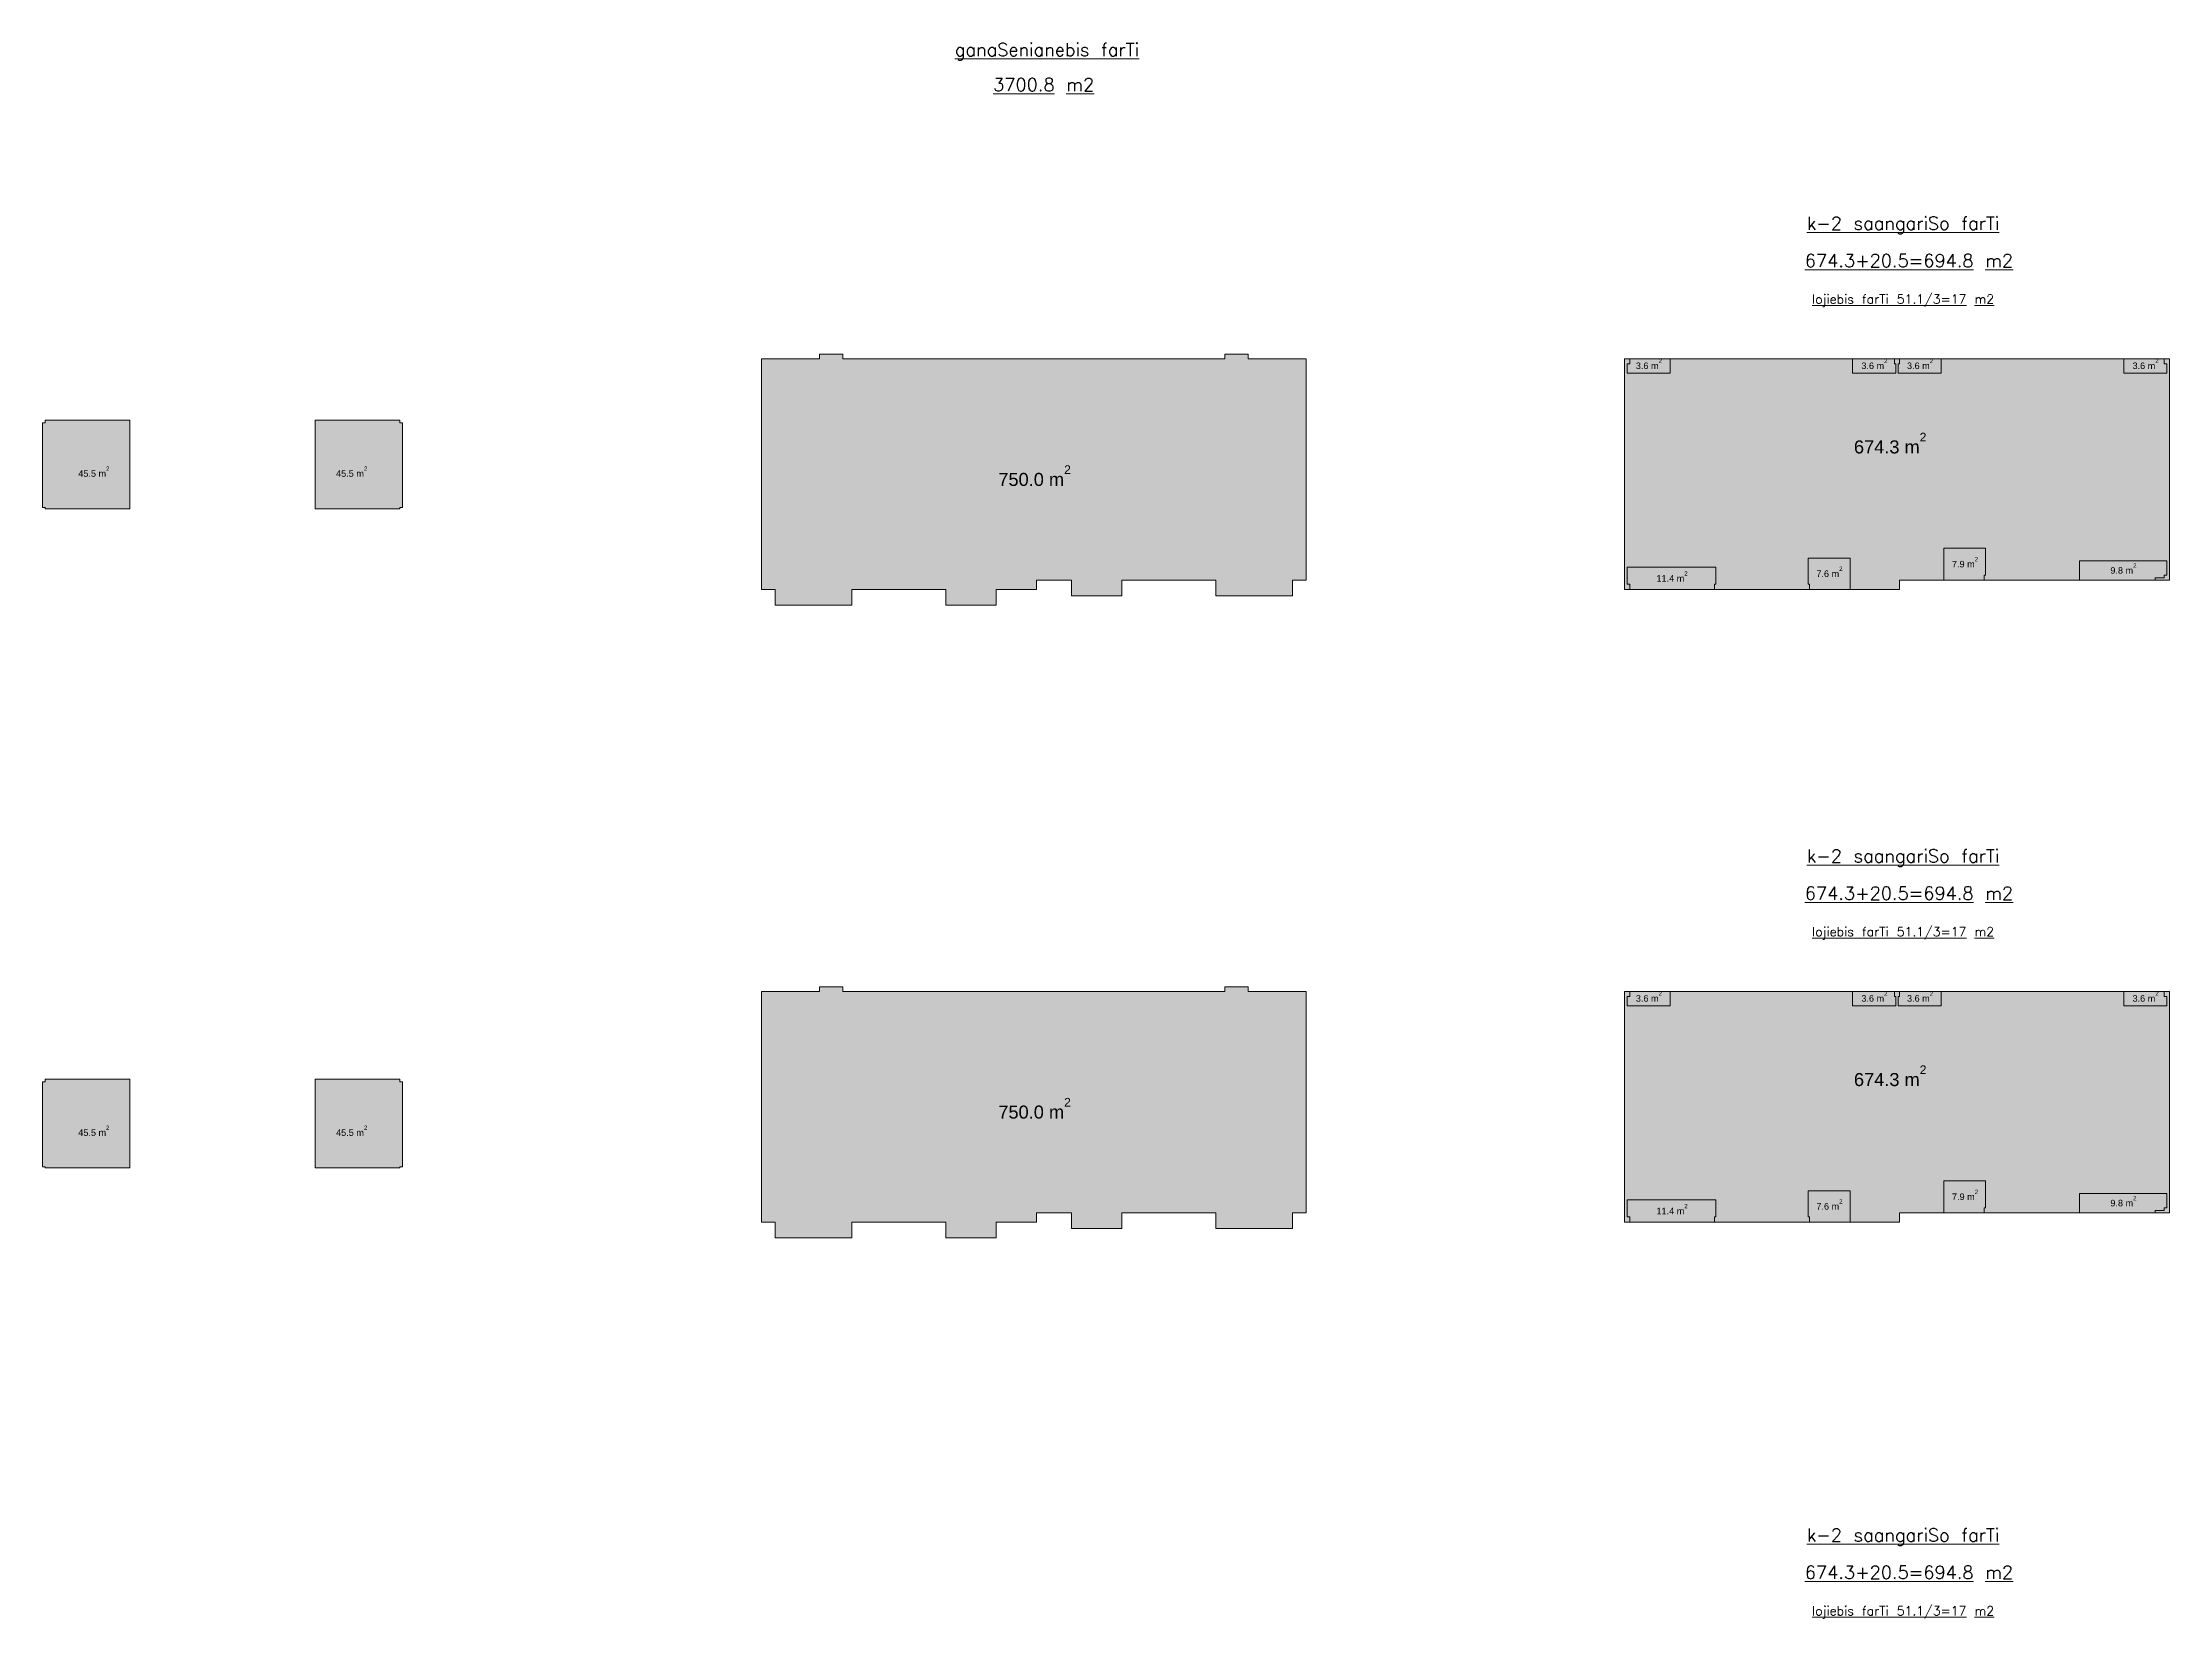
# Model space of a CAD drawing. Header units: millimetres. Extents: x 475616349 to 476941521, y 4620115302 to 4621446928.
# Drawn here: x 475977253 to 476140393, y 4620485799 to 4620606689 of the extents above; entities that cross this region are included whole.
import ezdxf

# ---------------------------------------------------------------- set-up
doc = ezdxf.new("R2010")
doc.units = ezdxf.units.MM
doc.header["$MEASUREMENT"] = 0
for name, color, linetype, lineweight, true_color in [('0_Pen_No__250_Pen_No__39', 7, 'Continuous', 0, 0x2d2d2d), ('G-Anno-Nplt_Pen_No__39', 7, 'Continuous', 0, 0x2d2d2d), ('G-Anno-Nplt_Pen_No__9', 7, 'Continuous', 0, 0xf26722), ('New_0_Pen_No__250_Pen_No__31', 7, 'Continuous', 0, 0x666666)]:
    doc.layers.add(name, color=color, linetype=linetype, lineweight=lineweight, true_color=true_color)
for name, color, linetype, lineweight in [('0_Pen_No__250_Pen_No__4', 7, 'Continuous', 0), ('a-iataki_Pen_No__7_Pen_No__142', 142, 'Continuous', 0), ('G-Anno-Nplt_Pen_No__7', 7, 'Continuous', 0), ('New_0_Pen_No__250_Pen_No__112', 112, 'Continuous', 0), ('New_0_Pen_No__250_Pen_No__7', 7, 'Continuous', 0), ('New_0_Pen_No__250_Pen_No__91', 91, 'Continuous', 0)]:
    doc.layers.add(name, color=color, linetype=linetype, lineweight=lineweight)
doc.styles.add('GENERATED_STYLE_2', font='arial.ttf')

msp = doc.modelspace()

# ---------------------------------------------------------------- hatches: boundary and pattern name
at = {"layer": 'G-Anno-Nplt_Pen_No__9', "linetype": 'Continuous', "lineweight": 0, "true_color": 0x3c1908}
for points in [[(476098992.622, 4620582035.567), (476098992.622, 4620582435.567), (476102092.969, 4620582435.567), (476102092.969, 4620581335.57), (476098792.622, 4620581335.54), (476098792.622, 4620582035.567)], [(476119292.622, 4620582035.567), (476119292.622, 4620582435.567), (476116092.622, 4620582435.567), (476116092.622, 4620581335.571), (476119392.622, 4620581335.541), (476119392.622, 4620582035.567)], [(476119692.622, 4620582035.567), (476119692.622, 4620582435.567), (476122892.622, 4620582435.567), (476122892.622, 4620581335.571), (476119592.622, 4620581335.541), (476119592.622, 4620582035.567)], [(476139992.622, 4620582035.567), (476139992.622, 4620582435.567), (476136892.276, 4620582435.567), (476136892.276, 4620581335.57), (476140192.622, 4620581335.54), (476140192.622, 4620582035.567)], [(476123092.622, 4620565435.566), (476123092.622, 4620567905.566), (476126292.622, 4620567905.566), (476126292.622, 4620565835.567), (476126192.622, 4620565835.567), (476126192.622, 4620565435.567)], [(476105592.622, 4620566435.567), (476098792.622, 4620566435.567), (476098792.622, 4620565135.567), (476098992.622, 4620565135.567), (476098992.622, 4620564735.567), (476099642.622, 4620564735.567), (476099692.623, 4620564735.567), (476105492.622, 4620564735.568), (476105492.622, 4620565135.567), (476105592.622, 4620565135.567)], [(476112692.622, 4620567135.567), (476112692.622, 4620565135.567), (476112792.622, 4620565135.567), (476112792.622, 4620564735.569), (476115892.622, 4620564735.569), (476115892.622, 4620567135.567)], [(476139292.622, 4620565435.567), (476133492.622, 4620565435.567), (476133492.622, 4620566935.567), (476140192.622, 4620566935.567), (476140192.622, 4620565835.567), (476139992.622, 4620565835.567), (476139992.622, 4620565635.567), (476139292.622, 4620565635.567)], [(476098992.622, 4620533505.72), (476098992.622, 4620533905.72), (476102092.969, 4620533905.72), (476102092.969, 4620532805.723), (476098792.622, 4620532805.693), (476098792.622, 4620533505.72)], [(476119292.622, 4620533505.72), (476119292.622, 4620533905.72), (476116092.622, 4620533905.72), (476116092.622, 4620532805.724), (476119392.622, 4620532805.694), (476119392.622, 4620533505.72)], [(476119692.622, 4620533505.72), (476119692.622, 4620533905.72), (476122892.622, 4620533905.72), (476122892.622, 4620532805.724), (476119592.622, 4620532805.694), (476119592.622, 4620533505.72)], [(476139992.622, 4620533505.72), (476139992.622, 4620533905.72), (476136892.276, 4620533905.72), (476136892.276, 4620532805.723), (476140192.622, 4620532805.693), (476140192.622, 4620533505.72)], [(476123092.622, 4620516905.719), (476123092.622, 4620519375.719), (476126292.622, 4620519375.719), (476126292.622, 4620517305.72), (476126192.622, 4620517305.72), (476126192.622, 4620516905.72)], [(476105592.622, 4620517905.72), (476098792.622, 4620517905.72), (476098792.622, 4620516605.72), (476098992.622, 4620516605.72), (476098992.622, 4620516205.72), (476099642.622, 4620516205.72), (476099692.623, 4620516205.72), (476105492.622, 4620516205.721), (476105492.622, 4620516605.72), (476105592.622, 4620516605.72)], [(476112692.622, 4620518605.72), (476112692.622, 4620516605.72), (476112792.622, 4620516605.72), (476112792.622, 4620516205.722), (476115892.622, 4620516205.722), (476115892.622, 4620518605.72)], [(476139292.622, 4620516905.72), (476133492.622, 4620516905.72), (476133492.622, 4620518405.72), (476140192.622, 4620518405.72), (476140192.622, 4620517305.72), (476139992.622, 4620517305.72), (476139992.622, 4620517105.72), (476139292.622, 4620517105.72)]]:
    msp.add_hatch(color=28, dxfattribs=at).paths.add_polyline_path(points)
at = {"layer": 'New_0_Pen_No__250_Pen_No__112', "linetype": 'Continuous', "lineweight": 0, "true_color": 0x002914}
for points in [[(476098592.764, 4620565435.567), (476098592.764, 4620582435.567), (476098992.622, 4620582435.567), (476098992.622, 4620582035.567), (476098792.622, 4620582035.567), (476098792.622, 4620581335.54), (476102092.969, 4620581335.57), (476102092.969, 4620582435.567), (476116092.622, 4620582435.567), (476116092.622, 4620581335.571), (476119392.622, 4620581335.541), (476119392.622, 4620582035.567), (476119292.622, 4620582035.567), (476119292.622, 4620582435.567), (476119692.622, 4620582435.567), (476119692.622, 4620582035.567), (476119592.622, 4620582035.567), (476119592.622, 4620581335.541), (476122892.622, 4620581335.571), (476122892.622, 4620582435.567), (476136892.276, 4620582435.567), (476136892.276, 4620581335.57), (476140192.622, 4620581335.54), (476140192.622, 4620582035.567), (476139992.622, 4620582035.567), (476139992.622, 4620582435.567), (476140392.764, 4620582435.567), (476140392.764, 4620565435.567), (476139292.622, 4620565435.567), (476139292.622, 4620565635.567), (476139992.622, 4620565635.567), (476139992.622, 4620565835.567), (476140192.622, 4620565835.567), (476140192.622, 4620566935.567), (476133492.622, 4620566935.567), (476133492.622, 4620565435.567), (476126192.622, 4620565435.567), (476126192.622, 4620565835.567), (476126292.622, 4620565835.567), (476126292.622, 4620567905.566), (476123092.622, 4620567905.566), (476123092.622, 4620565435.567), (476119692.622, 4620565435.567), (476119692.622, 4620564735.567), (476115892.622, 4620564735.567), (476115892.622, 4620567135.567), (476113607.399, 4620567135.567), (476112692.622, 4620567135.567), (476112692.622, 4620565135.567), (476112792.622, 4620565135.567), (476112792.622, 4620564735.567), (476105492.622, 4620564735.567), (476105492.622, 4620565135.567), (476105592.622, 4620565135.567), (476105592.622, 4620566435.567), (476098792.622, 4620566435.567), (476098792.622, 4620565135.567), (476098992.622, 4620565135.567), (476098992.622, 4620564735.567), (476098592.764, 4620564735.567)], [(476098592.764, 4620516905.72), (476098592.764, 4620533905.72), (476098992.622, 4620533905.72), (476098992.622, 4620533505.72), (476098792.622, 4620533505.72), (476098792.622, 4620532805.693), (476102092.969, 4620532805.723), (476102092.969, 4620533905.72), (476116092.622, 4620533905.72), (476116092.622, 4620532805.724), (476119392.622, 4620532805.694), (476119392.622, 4620533505.72), (476119292.622, 4620533505.72), (476119292.622, 4620533905.72), (476119692.622, 4620533905.72), (476119692.622, 4620533505.72), (476119592.622, 4620533505.72), (476119592.622, 4620532805.694), (476122892.622, 4620532805.724), (476122892.622, 4620533905.72), (476136892.276, 4620533905.72), (476136892.276, 4620532805.723), (476140192.622, 4620532805.693), (476140192.622, 4620533505.72), (476139992.622, 4620533505.72), (476139992.622, 4620533905.72), (476140392.764, 4620533905.72), (476140392.764, 4620516905.72), (476139292.622, 4620516905.72), (476139292.622, 4620517105.72), (476139992.622, 4620517105.72), (476139992.622, 4620517305.72), (476140192.622, 4620517305.72), (476140192.622, 4620518405.72), (476133492.622, 4620518405.72), (476133492.622, 4620516905.72), (476126192.622, 4620516905.72), (476126192.622, 4620517305.72), (476126292.622, 4620517305.72), (476126292.622, 4620519375.719), (476123092.622, 4620519375.719), (476123092.622, 4620516905.72), (476119692.622, 4620516905.72), (476119692.622, 4620516205.72), (476115892.622, 4620516205.72), (476115892.622, 4620518605.72), (476113607.399, 4620518605.72), (476112692.622, 4620518605.72), (476112692.622, 4620516605.72), (476112792.622, 4620516605.72), (476112792.622, 4620516205.72), (476105492.622, 4620516205.72), (476105492.622, 4620516605.72), (476105592.622, 4620516605.72), (476105592.622, 4620517905.72), (476098792.622, 4620517905.72), (476098792.622, 4620516605.72), (476098992.622, 4620516605.72), (476098992.622, 4620516205.72), (476098592.764, 4620516205.72)]]:
    msp.add_hatch(color=108, dxfattribs=at).paths.add_polyline_path(points)
at = {"layer": 'New_0_Pen_No__250_Pen_No__31', "linetype": 'Continuous', "lineweight": 0, "true_color": 0x191919}
for points in [[(475983952.62, 4620570916.203), (475977452.62, 4620570916.203), (475977452.62, 4620571012.945), (475977252.62, 4620571012.945), (475977252.62, 4620577512.945), (475977452.62, 4620577512.945), (475977452.62, 4620577713.107), (475983952.62, 4620577713.107)], [(475998152.62, 4620570916.203), (476004652.62, 4620570916.203), (476004652.62, 4620571012.945), (476004852.62, 4620571012.945), (476004852.62, 4620577512.945), (476004652.62, 4620577512.945), (476004652.62, 4620577713.107), (475998152.62, 4620577713.107)], [(475983952.62, 4620520358.729), (475977452.62, 4620520358.729), (475977452.62, 4620520455.471), (475977252.62, 4620520455.471), (475977252.62, 4620526955.471), (475977452.62, 4620526955.471), (475977452.62, 4620527155.634), (475983952.62, 4620527155.634)], [(475998152.62, 4620520358.729), (476004652.62, 4620520358.729), (476004652.62, 4620520455.471), (476004852.62, 4620520455.471), (476004852.62, 4620526955.471), (476004652.62, 4620526955.471), (476004652.62, 4620527155.634), (475998152.62, 4620527155.634)]]:
    msp.add_hatch(color=250, dxfattribs=at).paths.add_polyline_path(points)
at = {"layer": 'New_0_Pen_No__250_Pen_No__91', "linetype": 'Continuous', "lineweight": 0, "true_color": 0x1f3f1f}
for points in [[(476032386.144, 4620582435.567), (476036836.325, 4620582435.567), (476036836.325, 4620582785.525), (476038636.325, 4620582785.525), (476038636.325, 4620582435.567), (476067935.962, 4620582435.567), (476067935.962, 4620582785.527), (476069735.962, 4620582785.527), (476069735.962, 4620582435.567), (476074186.144, 4620582435.567), (476074186.144, 4620565435.567), (476073136.144, 4620565435.567), (476073136.144, 4620564235.774), (476067236.144, 4620564235.774), (476067236.144, 4620565435.567), (476060036.144, 4620565435.567), (476060036.144, 4620564235.581), (476056186.147, 4620564235.581), (476056186.147, 4620564735.567), (476056186.147, 4620565435.567), (476053486.002, 4620565435.567), (476053486.002, 4620564735.567), (476050386.14, 4620564735.567), (476050386.14, 4620563535.606), (476046536.144, 4620563535.606), (476046536.144, 4620564735.567), (476039336.143, 4620564735.567), (476039336.143, 4620563535.778), (476033436.144, 4620563535.778), (476033436.144, 4620564735.567), (476032386.144, 4620564735.567)], [(476032386.144, 4620533905.72), (476036836.325, 4620533905.72), (476036836.325, 4620534255.678), (476038636.325, 4620534255.678), (476038636.325, 4620533905.72), (476067935.962, 4620533905.72), (476067935.962, 4620534255.68), (476069735.962, 4620534255.68), (476069735.962, 4620533905.72), (476074186.144, 4620533905.72), (476074186.144, 4620516905.72), (476073136.144, 4620516905.72), (476073136.144, 4620515705.927), (476067236.144, 4620515705.927), (476067236.144, 4620516905.72), (476060036.144, 4620516905.72), (476060036.144, 4620515705.734), (476056186.147, 4620515705.734), (476056186.147, 4620516205.72), (476056186.147, 4620516905.72), (476053486.002, 4620516905.72), (476053486.002, 4620516205.72), (476050386.14, 4620516205.72), (476050386.14, 4620515005.759), (476046536.144, 4620515005.759), (476046536.144, 4620516205.72), (476039336.143, 4620516205.72), (476039336.143, 4620515005.931), (476033436.144, 4620515005.931), (476033436.144, 4620516205.72), (476032386.144, 4620516205.72)]]:
    msp.add_hatch(color=99, dxfattribs=at).paths.add_polyline_path(points)

# ---------------------------------------------------------------- linework, layer by layer
at = {"layer": 'G-Anno-Nplt_Pen_No__7', "color": 7, "linetype": 'Continuous', "lineweight": 0, "flags": 128}
for points in [[(476098992.622, 4620582035.567), (476098992.622, 4620582435.567), (476102092.969, 4620582435.567), (476102092.969, 4620581335.57), (476098792.622, 4620581335.54), (476098792.622, 4620582035.567)], [(476119292.622, 4620582035.567), (476119292.622, 4620582435.567), (476116092.622, 4620582435.567), (476116092.622, 4620581335.571), (476119392.622, 4620581335.541), (476119392.622, 4620582035.567)], [(476119692.622, 4620582035.567), (476119692.622, 4620582435.567), (476122892.622, 4620582435.567), (476122892.622, 4620581335.571), (476119592.622, 4620581335.541), (476119592.622, 4620582035.567)], [(476139992.622, 4620582035.567), (476139992.622, 4620582435.567), (476136892.276, 4620582435.567), (476136892.276, 4620581335.57), (476140192.622, 4620581335.54), (476140192.622, 4620582035.567)], [(476123092.622, 4620565435.566), (476123092.622, 4620567905.566), (476126292.622, 4620567905.566), (476126292.622, 4620565835.567), (476126192.622, 4620565835.567), (476126192.622, 4620565435.567)], [(476105592.622, 4620566435.567), (476098792.622, 4620566435.567), (476098792.622, 4620565135.567), (476098992.622, 4620565135.567), (476098992.622, 4620564735.567), (476099642.622, 4620564735.567), (476099692.623, 4620564735.567), (476105492.622, 4620564735.568), (476105492.622, 4620565135.567), (476105592.622, 4620565135.567)], [(476112692.622, 4620567135.567), (476112692.622, 4620565135.567), (476112792.622, 4620565135.567), (476112792.622, 4620564735.569), (476115892.622, 4620564735.569), (476115892.622, 4620567135.567)], [(476139292.622, 4620565435.567), (476133492.622, 4620565435.567), (476133492.622, 4620566935.567), (476140192.622, 4620566935.567), (476140192.622, 4620565835.567), (476139992.622, 4620565835.567), (476139992.622, 4620565635.567), (476139292.622, 4620565635.567)], [(476098992.622, 4620533505.72), (476098992.622, 4620533905.72), (476102092.969, 4620533905.72), (476102092.969, 4620532805.723), (476098792.622, 4620532805.693), (476098792.622, 4620533505.72)], [(476119292.622, 4620533505.72), (476119292.622, 4620533905.72), (476116092.622, 4620533905.72), (476116092.622, 4620532805.724), (476119392.622, 4620532805.694), (476119392.622, 4620533505.72)], [(476119692.622, 4620533505.72), (476119692.622, 4620533905.72), (476122892.622, 4620533905.72), (476122892.622, 4620532805.724), (476119592.622, 4620532805.694), (476119592.622, 4620533505.72)], [(476139992.622, 4620533505.72), (476139992.622, 4620533905.72), (476136892.276, 4620533905.72), (476136892.276, 4620532805.723), (476140192.622, 4620532805.693), (476140192.622, 4620533505.72)], [(476123092.622, 4620516905.719), (476123092.622, 4620519375.719), (476126292.622, 4620519375.719), (476126292.622, 4620517305.72), (476126192.622, 4620517305.72), (476126192.622, 4620516905.72)], [(476105592.622, 4620517905.72), (476098792.622, 4620517905.72), (476098792.622, 4620516605.72), (476098992.622, 4620516605.72), (476098992.622, 4620516205.72), (476099642.622, 4620516205.72), (476099692.623, 4620516205.72), (476105492.622, 4620516205.721), (476105492.622, 4620516605.72), (476105592.622, 4620516605.72)], [(476112692.622, 4620518605.72), (476112692.622, 4620516605.72), (476112792.622, 4620516605.72), (476112792.622, 4620516205.722), (476115892.622, 4620516205.722), (476115892.622, 4620518605.72)], [(476139292.622, 4620516905.72), (476133492.622, 4620516905.72), (476133492.622, 4620518405.72), (476140192.622, 4620518405.72), (476140192.622, 4620517305.72), (476139992.622, 4620517305.72), (476139992.622, 4620517105.72), (476139292.622, 4620517105.72)]]:
    msp.add_lwpolyline(points, close=True, dxfattribs=at)
at = {"layer": 'New_0_Pen_No__250_Pen_No__7', "color": 7, "linetype": 'Continuous', "lineweight": 0, "flags": 128}
for points in [[(476032386.144, 4620582435.567), (476036836.325, 4620582435.567), (476036836.325, 4620582785.525), (476038636.325, 4620582785.525), (476038636.325, 4620582435.567), (476067935.962, 4620582435.567), (476067935.962, 4620582785.527), (476069735.962, 4620582785.527), (476069735.962, 4620582435.567), (476074186.144, 4620582435.567), (476074186.144, 4620565435.567), (476073136.144, 4620565435.567), (476073136.144, 4620564235.774), (476067236.144, 4620564235.774), (476067236.144, 4620565435.567), (476060036.144, 4620565435.567), (476060036.144, 4620564235.581), (476056186.147, 4620564235.581), (476056186.147, 4620564735.567), (476056186.147, 4620565435.567), (476053486.002, 4620565435.567), (476053486.002, 4620564735.567), (476050386.14, 4620564735.567), (476050386.14, 4620563535.606), (476046536.144, 4620563535.606), (476046536.144, 4620564735.567), (476039336.143, 4620564735.567), (476039336.143, 4620563535.778), (476033436.144, 4620563535.778), (476033436.144, 4620564735.567), (476032386.144, 4620564735.567)], [(476098592.764, 4620565435.567), (476098592.764, 4620582435.567), (476098992.622, 4620582435.567), (476098992.622, 4620582035.567), (476098792.622, 4620582035.567), (476098792.622, 4620581335.54), (476102092.969, 4620581335.57), (476102092.969, 4620582435.567), (476116092.622, 4620582435.567), (476116092.622, 4620581335.571), (476119392.622, 4620581335.541), (476119392.622, 4620582035.567), (476119292.622, 4620582035.567), (476119292.622, 4620582435.567), (476119692.622, 4620582435.567), (476119692.622, 4620582035.567), (476119592.622, 4620582035.567), (476119592.622, 4620581335.541), (476122892.622, 4620581335.571), (476122892.622, 4620582435.567), (476136892.276, 4620582435.567), (476136892.276, 4620581335.57), (476140192.622, 4620581335.54), (476140192.622, 4620582035.567), (476139992.622, 4620582035.567), (476139992.622, 4620582435.567), (476140392.764, 4620582435.567), (476140392.764, 4620565435.567), (476139292.622, 4620565435.567), (476139292.622, 4620565635.567), (476139992.622, 4620565635.567), (476139992.622, 4620565835.567), (476140192.622, 4620565835.567), (476140192.622, 4620566935.567), (476133492.622, 4620566935.567), (476133492.622, 4620565435.567), (476126192.622, 4620565435.567), (476126192.622, 4620565835.567), (476126292.622, 4620565835.567), (476126292.622, 4620567905.566), (476123092.622, 4620567905.566), (476123092.622, 4620565435.567), (476119692.622, 4620565435.567), (476119692.622, 4620564735.567), (476115892.622, 4620564735.567), (476115892.622, 4620567135.567), (476113607.399, 4620567135.567), (476112692.622, 4620567135.567), (476112692.622, 4620565135.567), (476112792.622, 4620565135.567), (476112792.622, 4620564735.567), (476105492.622, 4620564735.567), (476105492.622, 4620565135.567), (476105592.622, 4620565135.567), (476105592.622, 4620566435.567), (476098792.622, 4620566435.567), (476098792.622, 4620565135.567), (476098992.622, 4620565135.567), (476098992.622, 4620564735.567), (476098592.764, 4620564735.567)], [(475983952.62, 4620570916.203), (475977452.62, 4620570916.203), (475977452.62, 4620571012.945), (475977252.62, 4620571012.945), (475977252.62, 4620577512.945), (475977452.62, 4620577512.945), (475977452.62, 4620577713.107), (475983952.62, 4620577713.107)], [(475998152.62, 4620570916.203), (476004652.62, 4620570916.203), (476004652.62, 4620571012.945), (476004852.62, 4620571012.945), (476004852.62, 4620577512.945), (476004652.62, 4620577512.945), (476004652.62, 4620577713.107), (475998152.62, 4620577713.107)], [(476032386.144, 4620533905.72), (476036836.325, 4620533905.72), (476036836.325, 4620534255.678), (476038636.325, 4620534255.678), (476038636.325, 4620533905.72), (476067935.962, 4620533905.72), (476067935.962, 4620534255.68), (476069735.962, 4620534255.68), (476069735.962, 4620533905.72), (476074186.144, 4620533905.72), (476074186.144, 4620516905.72), (476073136.144, 4620516905.72), (476073136.144, 4620515705.927), (476067236.144, 4620515705.927), (476067236.144, 4620516905.72), (476060036.144, 4620516905.72), (476060036.144, 4620515705.734), (476056186.147, 4620515705.734), (476056186.147, 4620516205.72), (476056186.147, 4620516905.72), (476053486.002, 4620516905.72), (476053486.002, 4620516205.72), (476050386.14, 4620516205.72), (476050386.14, 4620515005.759), (476046536.144, 4620515005.759), (476046536.144, 4620516205.72), (476039336.143, 4620516205.72), (476039336.143, 4620515005.931), (476033436.144, 4620515005.931), (476033436.144, 4620516205.72), (476032386.144, 4620516205.72)], [(476098592.764, 4620516905.72), (476098592.764, 4620533905.72), (476098992.622, 4620533905.72), (476098992.622, 4620533505.72), (476098792.622, 4620533505.72), (476098792.622, 4620532805.693), (476102092.969, 4620532805.723), (476102092.969, 4620533905.72), (476116092.622, 4620533905.72), (476116092.622, 4620532805.724), (476119392.622, 4620532805.694), (476119392.622, 4620533505.72), (476119292.622, 4620533505.72), (476119292.622, 4620533905.72), (476119692.622, 4620533905.72), (476119692.622, 4620533505.72), (476119592.622, 4620533505.72), (476119592.622, 4620532805.694), (476122892.622, 4620532805.724), (476122892.622, 4620533905.72), (476136892.276, 4620533905.72), (476136892.276, 4620532805.723), (476140192.622, 4620532805.693), (476140192.622, 4620533505.72), (476139992.622, 4620533505.72), (476139992.622, 4620533905.72), (476140392.764, 4620533905.72), (476140392.764, 4620516905.72), (476139292.622, 4620516905.72), (476139292.622, 4620517105.72), (476139992.622, 4620517105.72), (476139992.622, 4620517305.72), (476140192.622, 4620517305.72), (476140192.622, 4620518405.72), (476133492.622, 4620518405.72), (476133492.622, 4620516905.72), (476126192.622, 4620516905.72), (476126192.622, 4620517305.72), (476126292.622, 4620517305.72), (476126292.622, 4620519375.719), (476123092.622, 4620519375.719), (476123092.622, 4620516905.72), (476119692.622, 4620516905.72), (476119692.622, 4620516205.72), (476115892.622, 4620516205.72), (476115892.622, 4620518605.72), (476113607.399, 4620518605.72), (476112692.622, 4620518605.72), (476112692.622, 4620516605.72), (476112792.622, 4620516605.72), (476112792.622, 4620516205.72), (476105492.622, 4620516205.72), (476105492.622, 4620516605.72), (476105592.622, 4620516605.72), (476105592.622, 4620517905.72), (476098792.622, 4620517905.72), (476098792.622, 4620516605.72), (476098992.622, 4620516605.72), (476098992.622, 4620516205.72), (476098592.764, 4620516205.72)], [(475983952.62, 4620520358.729), (475977452.62, 4620520358.729), (475977452.62, 4620520455.471), (475977252.62, 4620520455.471), (475977252.62, 4620526955.471), (475977452.62, 4620526955.471), (475977452.62, 4620527155.634), (475983952.62, 4620527155.634)], [(475998152.62, 4620520358.729), (476004652.62, 4620520358.729), (476004652.62, 4620520455.471), (476004852.62, 4620520455.471), (476004852.62, 4620526955.471), (476004652.62, 4620526955.471), (476004652.62, 4620527155.634), (475998152.62, 4620527155.634)]]:
    msp.add_lwpolyline(points, close=True, dxfattribs=at)

# ---------------------------------------------------------------- texts
at = {"layer": '0_Pen_No__250_Pen_No__39', "color": 250, "lineweight": 0, "true_color": 0x2d2d2d, "char_height": 1000, "attachment_point": 7, "style": 'GENERATED_STYLE_2'}
for s, insert in [('{\\fArial CYR|b0|i0|c204|p34;674.3 m{\\H0.66x;\\S2^  ;}}', (476116190.007, 4620575154.089)), ('{\\fArial CYR|b0|i0|c204|p34;750.0 m{\\H0.66x;\\S2^  ;}}', (476050562.573, 4620572660.567)), ('{\\fArial CYR|b0|i0|c204|p34;674.3 m{\\H0.66x;\\S2^  ;}}', (476116190.007, 4620526624.243)), ('{\\fArial CYR|b0|i0|c204|p34;750.0 m{\\H0.66x;\\S2^  ;}}', (476050562.573, 4620524130.72))]:
    msp.add_mtext(s, dxfattribs=dict(at, insert=insert))
at = {"layer": '0_Pen_No__250_Pen_No__4', "color": 7, "lineweight": 0, "char_height": 500, "attachment_point": 7, "style": 'GENERATED_STYLE_2'}
for insert in [(475979994.302, 4620573369.893), (475999766.798, 4620573369.893), (475979994.302, 4620522812.419), (475999766.798, 4620522812.419)]:
    msp.add_mtext('{\\fArial CYR|b0|i0|c204|p34;45.5 m{\\H0.66x;\\S2^  ;}}', dxfattribs=dict(at, insert=insert))
at = {"layer": 'a-iataki_Pen_No__7_Pen_No__142', "color": 142, "linetype": 'Continuous', "lineweight": 0, "attachment_point": 8}
for s, insert, char_height in [('\\A1;{\\pqc;\\Ftxt.shx;\\L\\LganaSenianebis\\Ftxt.shx; farTi}', (476054291.034, 4620605307.76), 1000), ('\\A1;{\\pqc;\\Ftxt.shx;\\L\\L37\\Ftxt.shx;00.8\\Ftxt.shx; m2 }', (476054040.917, 4620602964.263), 1000), ('\\A1;{\\pqc;\\Ftxt.shx;\\L\\Lk-2 saangariSo farTi}', (476119958.874, 4620591988.206), 1000), ('\\A1;{\\pqc;\\pt23750;\\Ftxt.shx;\\L\\L67\\Ftxt.shx;4.3\\Ftxt.shx;+20.5=69\\Ftxt.shx;4.8\\Ftxt.shx; m2}', (476120412.026, 4620589461.417), 1000), ('\\A1;{\\pqc;\\Ftxt.shx;\\L\\Llojiebis farTi \\Ftxt.shx;51.1\\Ftxt.shx;/3=\\Ftxt.shx;17\\Ftxt.shx; m2}', (476119958.874, 4620586424.108), 700), ('\\A1;{\\pqc;\\Ftxt.shx;\\L\\Lk-2 saangariSo farTi}', (476119958.874, 4620543458.359), 1000), ('\\A1;{\\pqc;\\pt23750;\\Ftxt.shx;\\L\\L67\\Ftxt.shx;4.3\\Ftxt.shx;+20.5=69\\Ftxt.shx;4.8\\Ftxt.shx; m2}', (476120412.026, 4620540931.571), 1000), ('\\A1;{\\pqc;\\Ftxt.shx;\\L\\Llojiebis farTi \\Ftxt.shx;51.1\\Ftxt.shx;/3=\\Ftxt.shx;17\\Ftxt.shx; m2}', (476119958.874, 4620537894.261), 700), ('\\A1;{\\pqc;\\Ftxt.shx;\\L\\Lk-2 saangariSo farTi}', (476119958.874, 4620491362.615), 1000), ('\\A1;{\\pqc;\\pt23750;\\Ftxt.shx;\\L\\L67\\Ftxt.shx;4.3\\Ftxt.shx;+20.5=69\\Ftxt.shx;4.8\\Ftxt.shx; m2}', (476120412.026, 4620488835.826), 1000), ('\\A1;{\\pqc;\\Ftxt.shx;\\L\\Llojiebis farTi \\Ftxt.shx;51.1\\Ftxt.shx;/3=\\Ftxt.shx;17\\Ftxt.shx; m2}', (476119958.874, 4620485798.517), 700)]:
    msp.add_mtext(s, dxfattribs=dict(at, insert=insert, char_height=char_height))
at = {"layer": 'G-Anno-Nplt_Pen_No__39', "color": 250, "lineweight": 0, "true_color": 0x2d2d2d, "char_height": 500, "attachment_point": 7, "style": 'GENERATED_STYLE_2'}
for s, insert in [('{\\fArial CYR|b0|i0|c204|p34;3.6 m{\\H0.66x;\\S2^  ;}}', (476099460.44, 4620581635.554)), ('{\\fArial CYR|b0|i0|c204|p34;3.6 m{\\H0.66x;\\S2^  ;}}', (476116760.267, 4620581635.554)), ('{\\fArial CYR|b0|i0|c204|p34;3.6 m{\\H0.66x;\\S2^  ;}}', (476120260.267, 4620581635.554)), ('{\\fArial CYR|b0|i0|c204|p34;3.6 m{\\H0.66x;\\S2^  ;}}', (476137560.094, 4620581635.554)), ('{\\fArial CYR|b0|i0|c204|p34;11.4 m{\\H0.66x;\\S2^  ;}}', (476101045.692, 4620565335.567)), ('{\\fArial CYR|b0|i0|c204|p34;7.6 m{\\H0.66x;\\S2^  ;}}', (476113310.267, 4620565685.568)), ('{\\fArial CYR|b0|i0|c204|p34;7.9 m{\\H0.66x;\\S2^  ;}}', (476123710.267, 4620566420.566)), ('{\\fArial CYR|b0|i0|c204|p34;9.8 m{\\H0.66x;\\S2^  ;}}', (476135860.267, 4620565935.567)), ('{\\fArial CYR|b0|i0|c204|p34;3.6 m{\\H0.66x;\\S2^  ;}}', (476099460.44, 4620533105.707)), ('{\\fArial CYR|b0|i0|c204|p34;3.6 m{\\H0.66x;\\S2^  ;}}', (476116760.267, 4620533105.707)), ('{\\fArial CYR|b0|i0|c204|p34;3.6 m{\\H0.66x;\\S2^  ;}}', (476120260.267, 4620533105.707)), ('{\\fArial CYR|b0|i0|c204|p34;3.6 m{\\H0.66x;\\S2^  ;}}', (476137560.094, 4620533105.707)), ('{\\fArial CYR|b0|i0|c204|p34;11.4 m{\\H0.66x;\\S2^  ;}}', (476101045.692, 4620516805.72)), ('{\\fArial CYR|b0|i0|c204|p34;7.6 m{\\H0.66x;\\S2^  ;}}', (476113310.267, 4620517155.721)), ('{\\fArial CYR|b0|i0|c204|p34;7.9 m{\\H0.66x;\\S2^  ;}}', (476123710.267, 4620517890.719)), ('{\\fArial CYR|b0|i0|c204|p34;9.8 m{\\H0.66x;\\S2^  ;}}', (476135860.267, 4620517405.72))]:
    msp.add_mtext(s, dxfattribs=dict(at, insert=insert))

doc.saveas('drawing.dxf')
